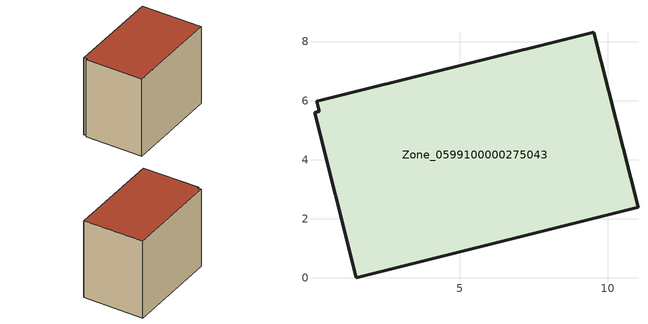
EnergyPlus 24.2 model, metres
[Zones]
Zone_0599100000275043
 floor ground (C_G): 0.17,5.97 9.54,8.32 11.03,2.39 1.49,0 0.09,5.59 0.25,5.63 z0
 wall outside (C_F): 11.03,2.39 9.54,8.32 0.17,5.97 0.25,5.63 0.09,5.59 1.49,0 11.03,2.39 z0:8.12
 roof outside (C_R): 9.54,8.32 0.17,5.97 0.25,5.63 0.09,5.59 1.49,0 11.03,2.39 z8.12
[BUILDING]
Pand.0599100000275043: North Axis=0; Terrain=City; Loads Convergence Tolerance Value=0.04; Temperature Convergence Tolerance Value=0.4; Solar Distribution=FullExterior; Maximum Number of Warmup Days=25; Minimum Number of Warmup Days=1
[Site:Location]
Rotterdam.The.Hague.AP_ZH_NLD Design_Conditions: Latitude=51.96; Longitude=4.45; Time Zone=1; Elevation=-4.5
[SITE:GROUNDTEMPERATURE:BUILDINGSURFACE]
18, 18, 18, 18, 18, 18, 18, 18, 18, 18, 18, 18
[MATERIAL] Thermal Absorptance=0.9; Solar Absorptance=0.7; Visible Absorptance=0.7
Name | Roughness | Thickness | Conductivity | Density | Specific Heat
G.TI.1965-1974 | MediumSmooth | 0.15 | 0.882353 | 540 | 1210
F.TI.1965-1974 | Rough | 0.3 | 0.697674 | 1920 | 840
R.TI.1965-1974 | MediumRough | 0.2 | 0.232558 | 1500 | 1000
[CONSTRUCTION]
C_G: G.TI.1965-1974
C_F: F.TI.1965-1974
C_R: R.TI.1965-1974
[ZONE]
Zone_0599100000275043: Type=1; Multiplier=1; Ceiling Height=Autocalculate; Volume=Autocalculate; Floor Area=autocalculate; Part of Total Floor Area=Yes
[ZONEINFILTRATION:DESIGNFLOWRATE]
Infil_Zone_0599100000275043: Zone or ZoneList or Space or SpaceList=Zone_0599100000275043; Schedule=AlwaysOn; Design Flow Rate Calculation Method=Flow/Area; Flow Rate per Floor Area=0.003; Constant Term Coefficient=1; Temperature Term Coefficient=0; Velocity Term Coefficient=0; Velocity Squared Term Coefficient=0
[HVACTEMPLATE:ZONE:IDEALLOADSAIRSYSTEM]
Zone_0599100000275043: Maximum Heating Supply Air Temperature=50; Minimum Cooling Supply Air Temperature=13; Maximum Heating Supply Air Humidity Ratio=0.0156; Minimum Cooling Supply Air Humidity Ratio=0.0077; Heating Limit=NoLimit; Cooling Limit=NoLimit; Dehumidification Control Type=ConstantSensibleHeatRatio; Cooling Sensible Heat Ratio=0.7; Dehumidification Setpoint=60; Humidification Control Type=None; Humidification Setpoint=30; Outdoor Air Method=None; Outdoor Air Flow Rate per Person=0.00944; Outdoor Air Flow Rate per Zone Floor Area=0; Outdoor Air Flow Rate per Zone=0; Demand Controlled Ventilation Type=None; Outdoor Air Economizer Type=NoEconomizer; Heat Recovery Type=None; Sensible Heat Recovery Effectiveness=0.7; Latent Heat Recovery Effectiveness=0.65
[ZONECONTROL:THERMOSTAT]
ThermostatControl_Zone_0599100000275043: Zone or ZoneList=Zone_0599100000275043; Control Type Schedule=DualSetpointControlType; Control 1=Thermostat_Zone_0599100000275043; Temperature Difference Between Cutout And Setpoint=0
[THERMOSTATSETPOINT:DUALSETPOINT]
Thermostat_Zone_0599100000275043: Heating Setpoint Temperature Schedule=HeatingSetpoint_Zone_0599100000275043; Cooling Setpoint Temperature Schedule=CoolingSetpoint_Zone_0599100000275043
[SCHEDULE:COMPACT]
HeatingSetpoint_Zone_0599100000275043: Through: 12/31, For: AllDays, Until: 24:00, 21
CoolingSetpoint_Zone_0599100000275043: Through: 12/31, For: AllDays, Until: 24:00, 24
DualSetpointControlType: Through: 12/31, For: AllDays, Until: 24:00, 4
AlwaysOn: Through: 12/31, For: AllDays, Until: 24:00, 1
